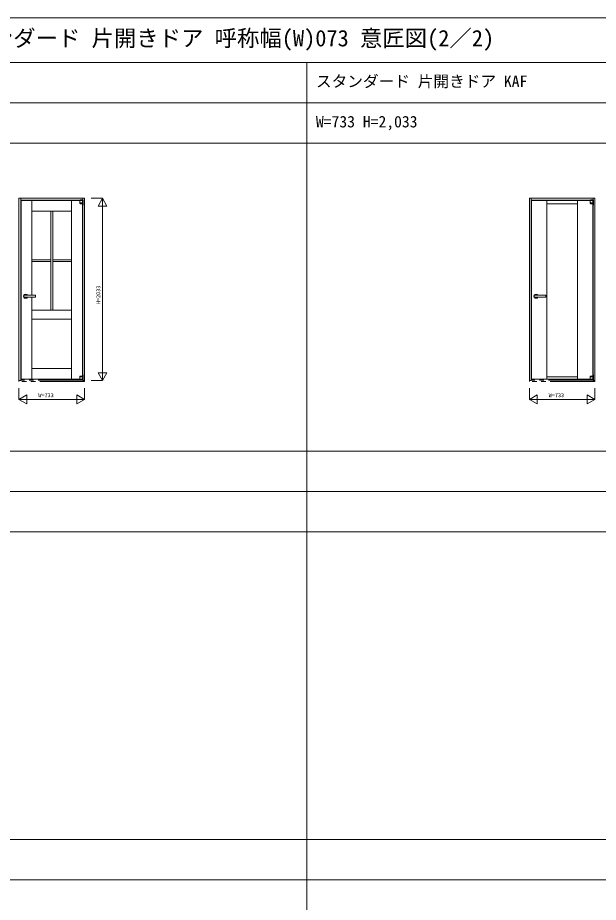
# Model space of a CAD drawing. Units: millimetres, scale not verified. Extents: x -14341 to 14341, y -10000 to 10000.
# Drawn here: x -6171 to 314, y 130 to 10000 of the extents above; entities that cross this region are included whole.
import ezdxf
from ezdxf.enums import TextEntityAlignment as Align

# ---------------------------------------------------------------- set-up
doc = ezdxf.new("R2010")
doc.units = ezdxf.units.MM
doc.header["$LTSCALE"] = 50
doc.linetypes.add('USER2', pattern=[15, 10, -1, 1, -1, 1, -1])
doc.layers.add('0-0_0', color=7, linetype='Continuous')
for name, color, linetype, lineweight in [('0-1_YKK_F1', 7, 'Continuous', 18), ('0-2_YKK_A1', 4, 'Continuous', 18), ('0-3_YKK_N1', 2, 'Continuous', 18)]:
    doc.layers.add(name, color=color, linetype=linetype, lineweight=lineweight)
doc.styles.add('ＭＳ ゴシック', font='')
doc.styles.get('ＭＳ ゴシック').set_extended_font_data('MS Gothic')

msp = doc.modelspace()

# ---------------------------------------------------------------- linework, layer by layer
at = {"layer": '0-1_YKK_F1'}
for p, q in [((-14340.01, 10000), (14341.01, 10000)), ((-14340.01, 9500), (14159.99, 9500)), ((-2940.01, -10000), (-2940.01, 9500)), ((-14340.01, 9050), (14159.99, 9050)), ((-14340.01, 8600), (14159.99, 8600)), ((-14340.01, 5165), (14159.99, 5165)), ((-14340.01, 4715), (14159.99, 4715)), ((-14340.01, 4265), (14159.99, 4265)), ((-14340.01, 830), (14159.99, 830)), ((-14340.01, 380), (14159.99, 380))]:
    msp.add_line(p, q, dxfattribs=at)
at = {"layer": '0-2_YKK_A1'}
for p, q in [((-6011.51, 6904.5), (-6011.51, 7960.5)), ((-5568.51, 7960.5), (-5568.51, 5966.5)), ((-5478.5, 7957.9), (-5478.5, 7958.8)), ((-5477.6, 7958.8), (-5478.5, 7958.8)), ((-5478.5, 7958.8), (-5478.5, 7933.3)), ((-5478.5, 7933.3), (-5447.5, 7933.3)), ((-5478.5, 7932.3), (-5478.5, 7931.3)), ((-5478.5, 7932.3), (-5477.6, 7932.3)), ((-5470.77, 7925), (-5478.1, 7930.5)), ((-5477.9, 7932.3), (-5477.9, 7933.3)), ((-5450.33, 7932.3), (-5477.6, 7932.3)), ((-5476.71, 7960.5), (-5476.71, 7958.8)), ((-5474.41, 7966), (-5474.41, 7969)), ((-5474.41, 7969), (-5448.41, 7969)), ((-5474.41, 7966), (-5448.41, 7966)), ((-5474.41, 7964.22), (-5474.41, 7966)), ((-5474.41, 7965), (-5464.91, 7965)), ((-5464.91, 7966), (-5464.91, 7958.8)), ((-5457.91, 7962), (-5464.91, 7962)), ((-5457.91, 7958.8), (-5457.91, 7966)), ((-5457.91, 7965), (-5448.41, 7965)), ((-5448.41, 7962), (-5457.91, 7962)), ((-5448.11, 7959.1), (-5457.91, 7959.1)), ((-5452.19, 7924.8), (-5448.5, 7924.8)), ((-5447.85, 7958.8), (-5450.33, 7958.8)), ((-5447.85, 7932.3), (-5450.33, 7932.3)), ((-5449.71, 7924.8), (-5449.5, 7924.8)), ((-5448.51, 5996.08), (-5448.51, 7924.88)), ((-5448.41, 7966), (-5448.41, 7969)), ((-5448.41, 7966), (-5448.41, 7964.22)), ((-5445.51, 7965), (-5448.41, 7965)), ((-5448.41, 7964.22), (-5448.41, 7962)), ((-5448.41, 7962), (-5445.51, 7962)), ((-5448.11, 7958.8), (-5448.11, 7959.1)), ((-5448.1, 7932.3), (-5448.1, 7933.3)), ((-5448.1, 7932.3), (-5448.1, 7933.3)), ((-5447.85, 7932.3), (-5447.5, 7932.3)), ((-5447.5, 7933.3), (-5447.5, 7958.8)), ((-5447.5, 7925.8), (-5447.5, 7932.3)), ((-5443.51, 7964.58), (-5443.51, 7965.5)), ((-5443.51, 7954), (-5443.51, 7960)), ((-5443.51, 7960), (-5440.51, 7960)), ((-5443.51, 6014), (-5443.51, 7960)), ((-5443.51, 7946), (-5443.51, 7952)), ((-5443.51, 7946), (-5443.51, 7916)), ((-5440.51, 7965), (-5440.51, 7961)), ((-5440.51, 7961), (-5440.51, 7960)), ((-5440.51, 7954), (-5440.51, 7960)), ((-5440.51, 7952), (-5440.51, 7946)), ((-5440.51, 7916), (-5440.51, 7946)), ((-5440.51, 7916), (-5440.51, 7910)), ((-261.51, 5966.5), (-261.51, 7960.5)), ((-261.51, 7924.5), (81.49, 7924.5)), ((81.49, 7960.5), (81.49, 5966.5)), ((221.5, 7957.9), (221.5, 7958.8)), ((222.4, 7958.8), (221.5, 7958.8)), ((221.5, 7958.8), (221.5, 7933.3)), ((221.5, 7933.3), (252.5, 7933.3)), ((221.5, 7932.3), (221.5, 7931.3)), ((221.5, 7932.3), (222.4, 7932.3)), ((229.23, 7925), (221.9, 7930.5)), ((222.1, 7932.3), (222.1, 7933.3)), ((249.67, 7932.3), (222.4, 7932.3)), ((223.29, 7960.5), (223.29, 7958.8)), ((225.59, 7966), (225.59, 7969)), ((225.59, 7969), (251.59, 7969)), ((225.59, 7966), (251.59, 7966)), ((225.59, 7964.22), (225.59, 7966)), ((225.59, 7965), (235.09, 7965)), ((235.09, 7966), (235.09, 7958.8)), ((242.09, 7962), (235.09, 7962)), ((242.09, 7958.8), (242.09, 7966)), ((242.09, 7965), (251.59, 7965)), ((251.59, 7962), (242.09, 7962)), ((251.89, 7959.1), (242.09, 7959.1)), ((247.81, 7924.8), (251.5, 7924.8)), ((252.15, 7958.8), (249.67, 7958.8)), ((252.15, 7932.3), (249.67, 7932.3)), ((250.29, 7924.8), (250.5, 7924.8)), ((251.49, 5996.08), (251.49, 7924.88)), ((251.59, 7966), (251.59, 7969)), ((251.59, 7966), (251.59, 7964.22)), ((254.49, 7965), (251.59, 7965)), ((251.59, 7964.22), (251.59, 7962)), ((251.59, 7962), (254.49, 7962)), ((251.89, 7958.8), (251.89, 7959.1)), ((251.9, 7932.3), (251.9, 7933.3)), ((251.9, 7932.3), (251.9, 7933.3)), ((252.15, 7932.3), (252.5, 7932.3)), ((252.5, 7933.3), (252.5, 7958.8)), ((252.5, 7925.8), (252.5, 7932.3)), ((256.49, 7964.58), (256.49, 7965.5)), ((256.49, 7954), (256.49, 7960)), ((256.49, 7960), (259.49, 7960)), ((256.49, 6014), (256.49, 7960)), ((256.49, 7946), (256.49, 7952)), ((256.49, 7946), (256.49, 7916)), ((259.49, 7965), (259.49, 7961)), ((259.49, 7961), (259.49, 7960)), ((259.49, 7954), (259.49, 7960)), ((259.49, 7952), (259.49, 7946)), ((259.49, 7916), (259.49, 7946)), ((259.49, 7916), (259.49, 7910)), ((-6011.51, 7840.5), (-5568.51, 7840.5)), ((-5800.01, 7840.5), (-5800.01, 6736.5)), ((-5780.01, 6736.5), (-5780.01, 7840.5)), ((-5800.01, 7298.5), (-6011.51, 7298.5)), ((-6011.51, 7278.5), (-5800.01, 7278.5)), ((-5568.51, 7298.5), (-5780.01, 7298.5)), ((-5780.01, 7278.5), (-5568.51, 7278.5)), ((-6102.51, 6897.75), (-6102.51, 6903.5)), ((-6102.51, 6887.25), (-6102.51, 6897.75)), ((-6102.51, 6881.5), (-6102.51, 6887.25)), ((-5973.51, 6904.5), (-6101.51, 6904.5)), ((-6101.51, 6880.5), (-5973.51, 6880.5)), ((-6011.51, 5966.5), (-6011.51, 6880.5)), ((-5972.51, 6903.5), (-5972.51, 6897.75)), ((-402.51, 6897.75), (-402.51, 6903.5)), ((-402.51, 6887.25), (-402.51, 6897.75)), ((-402.51, 6881.5), (-402.51, 6887.25)), ((-273.51, 6904.5), (-401.51, 6904.5)), ((-401.51, 6880.5), (-273.51, 6880.5)), ((-272.51, 6903.5), (-272.51, 6897.75)), ((-5568.51, 6736.5), (-6011.51, 6736.5)), ((-6011.51, 6636.5), (-5568.51, 6636.5)), ((-5568.51, 6086.5), (-6011.51, 6086.5)), ((-5508.11, 5965.9), (-5508.11, 5966.5)), ((-5502.11, 5965.9), (-5508.11, 5965.9)), ((-5476.71, 5965.9), (-5502.11, 5965.9)), ((-5478.51, 6001.2), (-5478.51, 5993.7)), ((-5448.41, 5993.7), (-5478.51, 5993.7)), ((-5448.41, 5992.7), (-5478.51, 5992.7)), ((-5475.68, 5966.2), (-5478.16, 5966.2)), ((-5477.91, 5993.7), (-5477.91, 5992.7)), ((-5473.82, 6002.2), (-5477.51, 6002.2)), ((-5469.91, 5966.2), (-5475.68, 5966.2)), ((-5469.23, 6002.2), (-5473.82, 6002.2)), ((-5472.91, 5962), (-5472.91, 5959)), ((-5472.91, 5959), (-5440.51, 5959)), ((-5464.51, 6002.2), (-5469.23, 6002.2)), ((-5465.41, 5962.3), (-5465.41, 5962)), ((-5455.88, 6002.2), (-5464.51, 6002.2)), ((-5458.41, 5962), (-5458.41, 5962.3)), ((-5456.37, 6002.2), (-5456.48, 6002.2)), ((-5455.51, 5962.3), (-5455.51, 5964.3)), ((-5447.85, 5995.5), (-5455.23, 6001.95)), ((-5454.84, 5966.2), (-5448.41, 5966.2)), ((-5452.71, 5964.3), (-5452.71, 5966.2)), ((-5449.31, 5965.9), (-5452.71, 5965.9)), ((-5449.31, 5965.9), (-5449.11, 5965.9)), ((-5447.51, 5993.7), (-5448.41, 5993.7)), ((-5448.41, 5966.2), (-5447.51, 5966.2)), ((-5448.11, 5992.7), (-5448.11, 5993.7)), ((-5448.11, 5993.7), (-5448.11, 5992.7)), ((-5447.91, 5962), (-5445.51, 5962)), ((-5447.51, 5993.7), (-5447.51, 5994.75)), ((-5447.51, 5959), (-5445.11, 5959)), ((-5443.51, 6014), (-5443.51, 5964)), ((-5443.51, 6014), (-5440.51, 6014)), ((-5443.51, 5952.5), (-5443.51, 5956.4)), ((-5440.51, 6014), (-5440.51, 5952.5)), ((-5440.51, 5972), (-5440.51, 5970)), ((-5440.51, 5970), (-5440.51, 5964)), ((81.49, 5993.5), (-261.51, 5993.5)), ((191.89, 5965.9), (191.89, 5966.5)), ((197.89, 5965.9), (191.89, 5965.9)), ((223.29, 5965.9), (197.89, 5965.9)), ((221.49, 6001.2), (221.49, 5993.7)), ((251.59, 5993.7), (221.49, 5993.7)), ((251.59, 5992.7), (221.49, 5992.7)), ((224.32, 5966.2), (221.84, 5966.2)), ((222.09, 5993.7), (222.09, 5992.7)), ((226.18, 6002.2), (222.49, 6002.2)), ((230.09, 5966.2), (224.32, 5966.2)), ((230.77, 6002.2), (226.18, 6002.2)), ((227.09, 5962), (227.09, 5959)), ((227.09, 5959), (259.49, 5959)), ((235.49, 6002.2), (230.77, 6002.2)), ((234.59, 5962.3), (234.59, 5962)), ((244.12, 6002.2), (235.49, 6002.2)), ((241.59, 5962), (241.59, 5962.3)), ((243.63, 6002.2), (243.52, 6002.2)), ((244.49, 5962.3), (244.49, 5964.3)), ((252.15, 5995.5), (244.77, 6001.95)), ((245.16, 5966.2), (251.59, 5966.2)), ((247.29, 5964.3), (247.29, 5966.2)), ((250.69, 5965.9), (247.29, 5965.9)), ((250.69, 5965.9), (250.89, 5965.9)), ((252.49, 5993.7), (251.59, 5993.7)), ((251.59, 5966.2), (252.49, 5966.2)), ((251.89, 5992.7), (251.89, 5993.7)), ((251.89, 5993.7), (251.89, 5992.7)), ((252.09, 5962), (254.49, 5962)), ((252.49, 5993.7), (252.49, 5994.75)), ((252.49, 5959), (254.89, 5959)), ((256.49, 6014), (256.49, 5964)), ((256.49, 6014), (259.49, 6014)), ((256.49, 5952.5), (256.49, 5956.4)), ((259.49, 6014), (259.49, 5952.5)), ((259.49, 5972), (259.49, 5970)), ((259.49, 5970), (259.49, 5964))]:
    msp.add_line(p, q, dxfattribs=at)
at = {"layer": '0-2_YKK_A1', "linetype": 'USER2'}
for p, q in [((-6156.51, 5940.5), (-6156.51, 5952.5)), ((-6136.51, 5952.5), (-6156.51, 5952.5)), ((-5423.51, 5940.5), (-6156.51, 5940.5)), ((-5443.51, 5956), (-6136.51, 5956)), ((-6136.51, 5956), (-6136.51, 5952.5)), ((-5443.51, 5956), (-5443.51, 5952.5)), ((-5443.51, 5952.5), (-5423.51, 5952.5)), ((-5423.51, 5940.5), (-5423.51, 5952.5)), ((-456.51, 5940.5), (-456.51, 5952.5)), ((-436.51, 5952.5), (-456.51, 5952.5)), ((276.49, 5940.5), (-456.51, 5940.5)), ((256.49, 5956), (-436.51, 5956)), ((-436.51, 5956), (-436.51, 5952.5)), ((256.49, 5956), (256.49, 5952.5)), ((256.49, 5952.5), (276.49, 5952.5)), ((276.49, 5940.5), (276.49, 5952.5))]:
    msp.add_line(p, q, dxfattribs=at)
at = {"layer": '0-2_YKK_A1'}
for points in [[(-6156.51, 5952.5), (-6136.51, 5952.5), (-6136.51, 7985.5), (-6156.51, 7985.5)], [(-456.51, 5952.5), (-436.51, 5952.5), (-436.51, 7985.5), (-456.51, 7985.5)]]:
    msp.add_lwpolyline(points, close=True, dxfattribs=at)
for points in [[(-5448.41, 7965.5), (-5443.51, 7965.5), (-5443.51, 7985.5), (-6136.51, 7985.5), (-6136.51, 7965.5), (-5474.41, 7965.5)], [(-5476.71, 7960.5), (-6131.51, 7960.5), (-6131.51, 5966.5), (-5478.51, 5966.5)], [(-5450.33, 7958.8), (-5471.17, 7958.8), (-5477.6, 7958.8)], [(-5464.91, 7959.1), (-5476.71, 7959.1), (-5476.71, 7958.8)], [(-5464.91, 7962), (-5474.41, 7962), (-5474.41, 7964.22)], [(-5470.17, 7924.8), (-5461.5, 7924.8), (-5456.78, 7924.8), (-5452.19, 7924.8)], [(-5460.61, 7958.8), (-5457.73, 7958.8), (-5455.37, 7958.8)], [(-5447.5, 7957.9), (-5447.5, 7958.8), (-5447.85, 7958.8)], [(-5443.51, 7985.5), (-5423.51, 7985.5), (-5423.51, 5952.5), (-5443.51, 5952.5)], [(-5440.51, 7965), (-5443.51, 7965), (-5443.51, 7964.58)], [(-5440.51, 7954), (-5440.51, 7952), (-5443.51, 7952), (-5443.51, 7954)], [(-5440.51, 7910), (-5443.51, 7910), (-5443.51, 7916)], [(-5440.51, 7965), (-5440.51, 7945.4), (-5440.51, 7910)], [(251.59, 7965.5), (256.49, 7965.5), (256.49, 7985.5), (-436.51, 7985.5), (-436.51, 7965.5), (225.59, 7965.5)], [(223.29, 7960.5), (-431.51, 7960.5), (-431.51, 5966.5), (221.49, 5966.5)], [(249.67, 7958.8), (228.83, 7958.8), (222.4, 7958.8)], [(235.09, 7959.1), (223.29, 7959.1), (223.29, 7958.8)], [(235.09, 7962), (225.59, 7962), (225.59, 7964.22)], [(229.83, 7924.8), (238.5, 7924.8), (243.22, 7924.8), (247.81, 7924.8)], [(239.39, 7958.8), (242.27, 7958.8), (244.63, 7958.8)], [(252.5, 7957.9), (252.5, 7958.8), (252.15, 7958.8)], [(256.49, 7985.5), (276.49, 7985.5), (276.49, 5952.5), (256.49, 5952.5)], [(259.49, 7965), (256.49, 7965), (256.49, 7964.58)], [(259.49, 7954), (259.49, 7952), (256.49, 7952), (256.49, 7954)], [(259.49, 7910), (256.49, 7910), (256.49, 7916)], [(259.49, 7965), (259.49, 7945.4), (259.49, 7910)], [(-5972.51, 6897.75), (-5972.51, 6887.25), (-5972.51, 6881.5)], [(-272.51, 6897.75), (-272.51, 6887.25), (-272.51, 6881.5)], [(-5478.51, 5992.7), (-5478.51, 5966.2), (-5478.16, 5966.2)], [(-5470.31, 5965.9), (-5476.71, 5965.9), (-5476.71, 5966.2)], [(-5472.91, 5962), (-5450.91, 5962), (-5447.91, 5962)], [(-5472.91, 5959), (-5472.91, 5956.4), (-5440.51, 5956.4)], [(-5470.31, 5966.2), (-5470.31, 5964.3), (-5452.71, 5964.3)], [(-5454.84, 5966.2), (-5464.51, 5966.2), (-5469.91, 5966.2)], [(-5467.51, 5964.3), (-5467.51, 5962.3), (-5455.51, 5962.3)], [(-5448.11, 5966.2), (-5448.11, 5965.9), (-5449.11, 5965.9)], [(-5447.51, 5966.2), (-5447.51, 5992.7), (-5448.41, 5992.7)], [(221.49, 5992.7), (221.49, 5966.2), (221.84, 5966.2)], [(229.69, 5965.9), (223.29, 5965.9), (223.29, 5966.2)], [(227.09, 5962), (249.09, 5962), (252.09, 5962)], [(227.09, 5959), (227.09, 5956.4), (259.49, 5956.4)], [(229.69, 5966.2), (229.69, 5964.3), (247.29, 5964.3)], [(245.16, 5966.2), (235.49, 5966.2), (230.09, 5966.2)], [(232.49, 5964.3), (232.49, 5962.3), (244.49, 5962.3)], [(251.89, 5966.2), (251.89, 5965.9), (250.89, 5965.9)], [(252.49, 5966.2), (252.49, 5992.7), (251.59, 5992.7)]]:
    msp.add_lwpolyline(points, dxfattribs=at)
for centre, radius, start, end in [((-5477.5, 7931.3), 1, 180, 233.1301), ((-5470.17, 7925.8), 1, 233.1301, 270), ((-5448.5, 7925.8), 1, 270, 0), ((-5445.51, 7960), 5, 0, 90), ((-5445.51, 7960), 2, 0, 90), ((222.5, 7931.3), 1, 180, 233.1301), ((229.83, 7925.8), 1, 233.1301, 270), ((251.5, 7925.8), 1, 270, 0), ((254.49, 7960), 5, 0, 90), ((254.49, 7960), 2, 0, 90), ((-6081.51, 6892.5), 23.5, 30.70636, 149.36289), ((-381.51, 6892.5), 23.5, 30.70636, 149.36289), ((-6081.51, 6892.5), 23.5, 153.33134, 206.66866), ((-6101.51, 6903.5), 1, 90, 180), ((-6101.51, 6881.5), 1, 180, 270), ((-6081.51, 6892.5), 23.5, 210.63711, 329.29364), ((-5973.51, 6903.5), 1, 0, 90), ((-5973.51, 6881.5), 1, 270, 0), ((-381.51, 6892.5), 23.5, 153.33134, 206.66866), ((-401.51, 6903.5), 1, 90, 180), ((-401.51, 6881.5), 1, 180, 270), ((-381.51, 6892.5), 23.5, 210.63711, 329.29364), ((-273.51, 6903.5), 1, 0, 90), ((-273.51, 6881.5), 1, 270, 0), ((-5477.51, 6001.2), 1, 90, 180), ((-5455.88, 6001.2), 1, 48.81407, 90), ((-5448.51, 5994.75), 1, 0, 48.81407), ((-5445.51, 5964), 2, 270, 0), ((-5445.51, 5964), 5, 270, 0), ((222.49, 6001.2), 1, 90, 180), ((244.12, 6001.2), 1, 48.81407, 90), ((251.49, 5994.75), 1, 0, 48.81407), ((254.49, 5964), 2, 270, 0), ((254.49, 5964), 5, 270, 0)]:
    msp.add_arc(centre, radius, start, end, dxfattribs=at)
at = {"layer": '0-3_YKK_N1'}
for p, q in [((-5348.51, 7985.5), (-5223.51, 7985.5)), ((-5273.51, 7898.9), (-5223.51, 7985.5)), ((-5273.51, 7898.9), (-5173.51, 7898.9)), ((-5223.51, 5952.5), (-5223.51, 7985.5)), ((-5223.51, 7985.5), (-5173.51, 7898.9)), ((-5273.51, 6039.1), (-5223.51, 5952.5)), ((-5273.51, 6039.1), (-5173.51, 6039.1)), ((-5223.51, 5952.5), (-5173.51, 6039.1)), ((-5348.51, 5952.5), (-5223.51, 5952.5)), ((-6156.51, 5865.5), (-6156.51, 5740.5)), ((-5423.51, 5865.5), (-5423.51, 5740.5)), ((-456.51, 5865.5), (-456.51, 5740.5)), ((276.49, 5865.5), (276.49, 5740.5)), ((-6156.51, 5740.5), (-6069.91, 5790.5)), ((-6156.51, 5740.5), (-5423.51, 5740.5)), ((-6156.51, 5740.5), (-6069.91, 5690.5)), ((-6069.91, 5790.5), (-6069.91, 5690.5)), ((-5510.11, 5790.5), (-5510.11, 5690.5)), ((-5510.11, 5790.5), (-5423.51, 5740.5)), ((-5510.11, 5690.5), (-5423.51, 5740.5)), ((-456.51, 5740.5), (-369.91, 5790.5)), ((-456.51, 5740.5), (276.49, 5740.5)), ((-456.51, 5740.5), (-369.91, 5690.5)), ((-369.91, 5790.5), (-369.91, 5690.5)), ((189.89, 5790.5), (189.89, 5690.5)), ((189.89, 5790.5), (276.49, 5740.5)), ((189.89, 5690.5), (276.49, 5740.5))]:
    msp.add_line(p, q, dxfattribs=at)

# ---------------------------------------------------------------- texts
at = {"layer": '0-0_0', "style": 'ＭＳ ゴシック'}
for s, height, p in [('BDAKH02  木質インテリア建材 Smayell(スマエル) 室内ドア スタンダード 片開きドア 呼称幅(W)073 意匠図(2／2)', 183.3, (-13840.01, 9625)), ('スタンダード 片開きドア KAF', 128.3, (-2840.01, 9187.5)), ('W=733 H=2,033', 128.3, (-2840.01, 8737.5))]:
    msp.add_text(s, height=height, dxfattribs=at).set_placement(p, align=Align.BOTTOM_LEFT)
at = {"layer": '0-3_YKK_N1', "color": 7, "style": 'ＭＳ ゴシック'}
msp.add_text('H=2033', height=43.99, rotation=90, dxfattribs=at).set_placement((-5235.51, 6804), align=Align.BOTTOM_LEFT)
for p in [(-5940.01, 5752.5), (-240.01, 5752.5)]:
    msp.add_text('W=733', height=43.99, dxfattribs=at).set_placement(p, align=Align.BOTTOM_LEFT)

doc.saveas('drawing.dxf')
